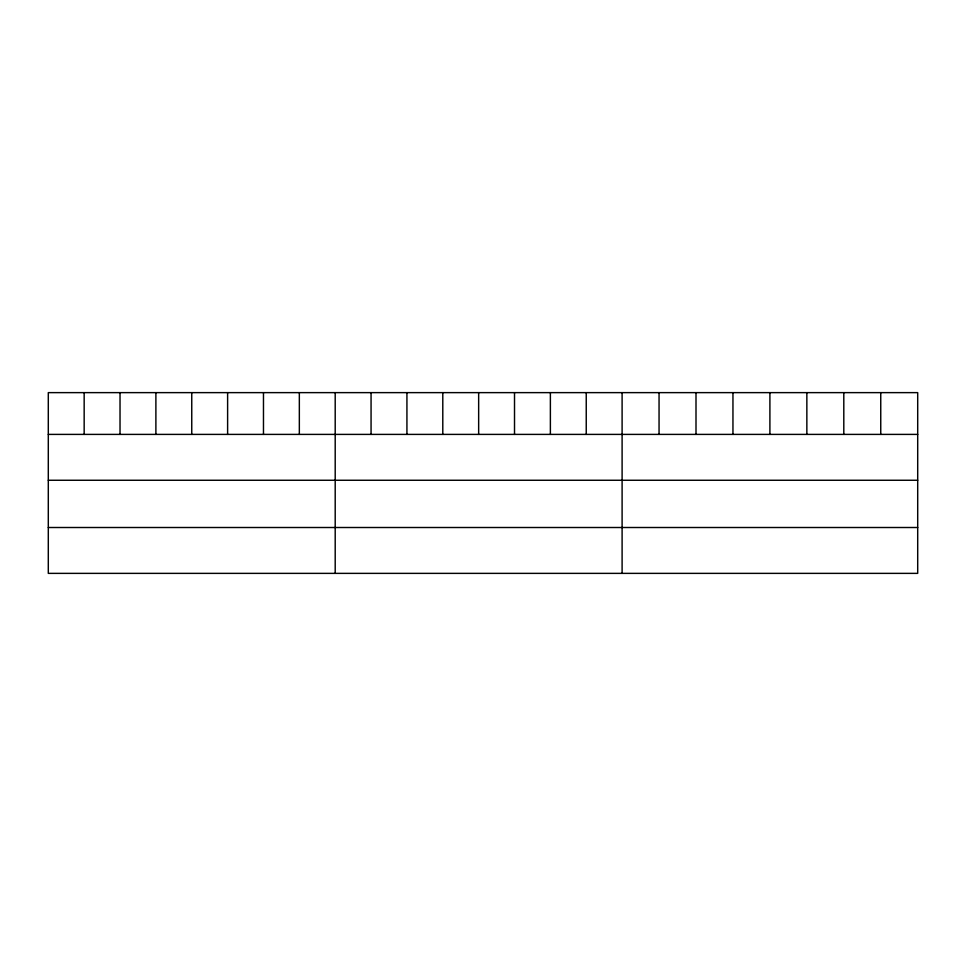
<?xml version="1.0" encoding="UTF-8"?>
<svg xmlns="http://www.w3.org/2000/svg" width="966" height="966" viewBox="0 0 966 966"><rect width="100%" height="100%" fill="white"/><g stroke="black" fill="none" stroke-linecap="round" stroke-linejoin="round"><path stroke-width="1.45" d="M917.7 434.398L917.7 573.369L48.3 573.369L48.3 392.631L917.7 392.631L917.7 434.398L48.3 434.398M48.3 480.259L917.7 480.259M48.3 527.508L917.7 527.508M880.75 392.631L880.75 434.398M843.801 392.631L843.801 434.398M806.852 392.631L806.852 434.398M769.902 392.631L769.902 434.398M732.952 392.631L732.952 434.398M696.003 392.631L696.003 434.398M659.053 392.631L659.053 434.398M622.104 392.631L622.104 573.369M586.241 392.631L586.241 434.398M550.379 392.631L550.379 434.398M514.516 392.631L514.516 434.398M478.653 392.631L478.653 434.398M442.79 392.631L442.79 434.398M406.928 392.631L406.928 434.398M371.065 392.631L371.065 434.398M335.202 392.631L335.202 573.369M299.339 392.631L299.339 434.398M263.476 392.631L263.476 434.398M227.614 392.631L227.614 434.398M191.751 392.631L191.751 434.398M155.888 392.631L155.888 434.398M120.026 392.631L120.026 434.398M84.163 392.631L84.163 434.398"/></g></svg>
